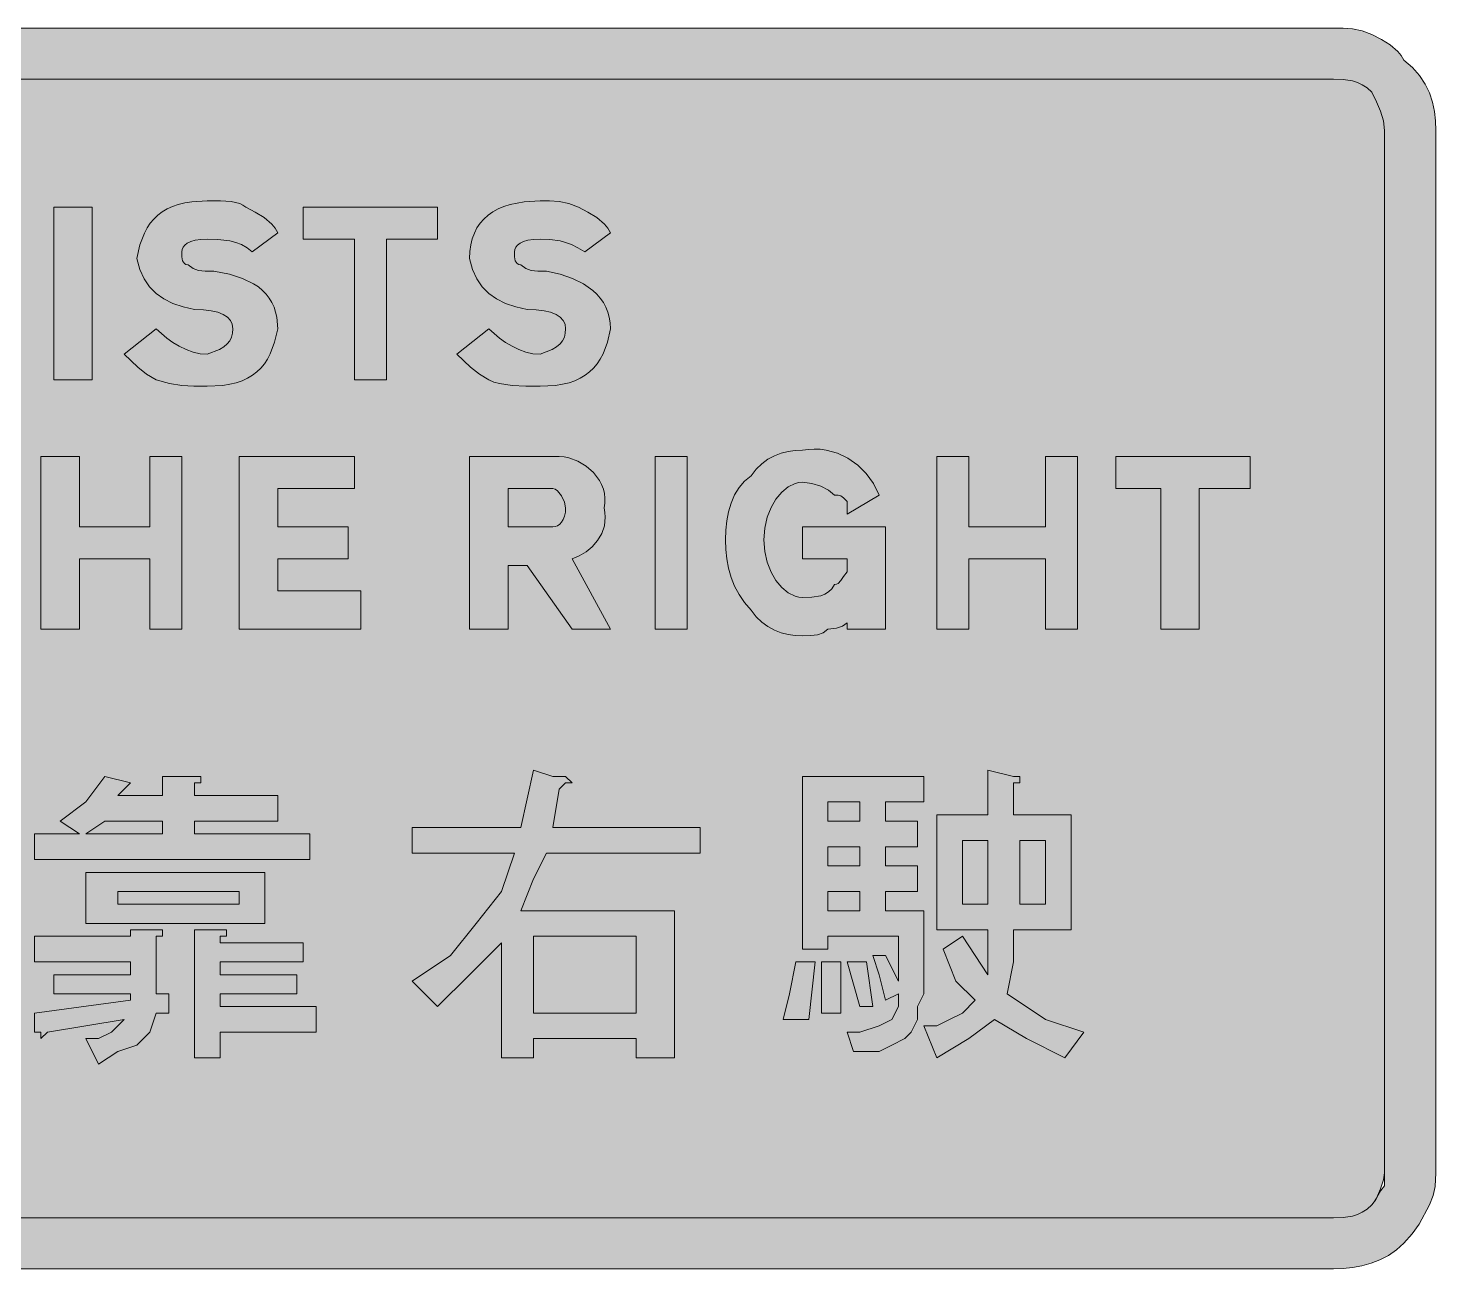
# Model space of a CAD drawing. Header units: metres. Extents: x 12 to 556, y 19 to 252.
# Drawn here: x 291.8 to 555.8, y 19 to 251.8 of the extents above; entities that cross this region are included whole.
import ezdxf

# ---------------------------------------------------------------- set-up
doc = ezdxf.new("R2010")
doc.units = ezdxf.units.M
doc.layers.add('FILL_BLACK_000000', color=7, linetype='Continuous', true_color=0x000000)
doc.layers.add('FILL_WHITE_FFFFFF', color=7, linetype='Continuous', true_color=0xffffff)

msp = doc.modelspace()

# ---------------------------------------------------------------- hatches: boundary and pattern name
at = {"layer": 'FILL_BLACK_000000', "true_color": 0x000000}
h = msp.add_hatch(color=7, dxfattribs=at)
h.dxf.hatch_style = 1
h.paths.add_polyline_path([(540.15, 251.61), (541.95, 251.25), (543.75, 250.56), (545.53, 249.64), (547.2, 248.61), (548.64, 247.35), (549.25, 246.61), (549.75, 245.76), (551.39, 244.36), (552.71, 242.85), (553.76, 241.27), (554.55, 239.61), (555.12, 237.9), (555.49, 236.14), (555.69, 234.36), (555.75, 232.56), (555.75, 36.96), (555.6, 34.41), (555.24, 32.74), (554.55, 30.96), (552.6, 27.36), (551.34, 25.56), (549.75, 23.76), (548.35, 22.52), (546.84, 21.49), (545.26, 20.66), (543.6, 20.01), (541.89, 19.53), (540.13, 19.2), (538.35, 19.02), (536.55, 18.96), (30.15, 18.96), (27.6, 19.11), (25.93, 19.47), (24.15, 20.16), (16.95, 23.76), (15.71, 25.56), (14.68, 27.34), (13.85, 29.1), (13.2, 30.81), (12.72, 32.47), (12.39, 34.05), (12.21, 35.56), (12.15, 36.96), (12.15, 232.56), (12.17, 234.36), (12.3, 236.16), (12.66, 237.96), (13.35, 239.76), (15.15, 243.21), (16.05, 244.65), (16.95, 245.76), (18.75, 247.35), (20.55, 248.61), (24.15, 250.56), (25.93, 251.25), (27.6, 251.61), (30.15, 251.76), (536.55, 251.76), (538.35, 251.74), (540.15, 251.61)])
h.paths.add_polyline_path([(29.04, 242.12), (27.6, 241.86), (26.79, 241.57), (25.93, 241.15), (25.05, 240.55), (24.15, 239.76), (23.44, 238.86), (22.95, 237.96), (22.46, 237.06), (21.75, 236.16), (21.75, 232.56), (21.75, 36.96), (21.79, 35.68), (22.05, 33.96), (22.34, 33.07), (22.76, 32.23), (23.36, 31.51), (24.15, 30.96), (25.05, 30.25), (25.95, 29.76), (26.85, 29.27), (27.75, 28.56), (30.15, 28.56), (536.55, 28.56), (538.35, 28.6), (540.15, 28.86), (541.05, 29.15), (541.95, 29.57), (542.85, 30.17), (543.75, 30.96), (544.46, 31.86), (544.95, 32.76), (545.44, 33.66), (546.15, 34.56), (546.15, 36.96), (546.15, 232.56), (545.94, 234.36), (545.4, 236.16), (544.63, 237.96), (543.75, 239.76), (542.85, 240.55), (541.95, 241.15), (541.05, 241.57), (540.15, 241.86), (538.35, 242.12), (536.55, 242.16), (30.15, 242.16), (29.04, 242.12)], flags=16)
h = msp.add_hatch(color=7, dxfattribs=at)
h.dxf.hatch_style = 1
h.paths.add_polyline_path([(320.57, 208.88), (320.7, 208.11), (321.06, 207.57), (321.35, 207.41), (321.75, 207.36), (322.67, 206.67), (323.7, 206.31), (324.96, 206.18), (326.55, 206.16), (329.48, 205.6), (331.97, 204.81), (334.04, 203.8), (334.92, 203.21), (335.7, 202.56), (336.38, 201.86), (336.97, 201.1), (337.46, 200.28), (337.86, 199.41), (338.16, 198.48), (338.38, 197.5), (338.55, 195.36), (337.98, 192.83), (337.16, 190.63), (336.65, 189.66), (336.06, 188.78), (335.4, 187.98), (334.65, 187.26), (333.82, 186.63), (332.9, 186.08), (331.89, 185.61), (330.79, 185.23), (329.58, 184.94), (328.28, 184.73), (325.35, 184.56), (322.84, 184.58), (320.55, 184.71), (318.26, 185.07), (315.75, 185.76), (313.97, 186.85), (312.3, 188.16), (309.75, 190.56), (315.75, 195.36), (317.76, 193.6), (318.89, 192.79), (320.1, 192.06), (321.36, 191.45), (322.67, 190.97), (324, 190.67), (325.35, 190.56), (327.62, 191.48), (328.45, 191.97), (329.1, 192.51), (329.58, 193.1), (329.91, 193.77), (330.09, 194.51), (330.15, 195.36), (330.04, 196.2), (329.7, 196.93), (329.14, 197.55), (328.35, 198.06), (327.34, 198.45), (326.1, 198.73), (324.64, 198.9), (322.95, 198.96), (320.81, 199.47), (318.9, 200.12), (317.21, 200.94), (315.75, 201.96), (314.51, 203.2), (313.5, 204.7), (312.71, 206.47), (312.15, 208.56), (312.72, 211.09), (313.54, 213.28), (314.05, 214.26), (314.64, 215.14), (315.3, 215.94), (316.05, 216.66), (316.88, 217.29), (317.8, 217.84), (318.81, 218.31), (319.91, 218.68), (321.12, 218.98), (322.42, 219.19), (325.35, 219.36), (327.82, 219.34), (329.85, 219.21), (331.42, 218.85), (332.04, 218.56), (332.55, 218.16), (334.33, 217.24), (336, 216.21), (337.44, 214.95), (338.05, 214.21), (338.55, 213.36), (333.75, 209.76), (332.8, 210.55), (331.76, 211.15), (330.67, 211.57), (329.55, 211.86), (327.34, 212.12), (325.35, 212.16), (324.11, 212.11), (323.08, 211.95), (322.25, 211.72), (321.6, 211.41), (321.12, 211.05), (320.79, 210.64), (320.61, 210.21), (320.55, 209.76), (320.57, 208.88)])
h = msp.add_hatch(color=7, dxfattribs=at)
h.dxf.hatch_style = 1
h.paths.add_polyline_path([(382.97, 208.88), (383.1, 208.11), (383.46, 207.57), (383.75, 207.41), (384.15, 207.36), (385.07, 206.67), (386.1, 206.31), (387.36, 206.18), (388.95, 206.16), (391.53, 205.6), (393.86, 204.81), (395.91, 203.8), (397.65, 202.56), (398.39, 201.86), (399.05, 201.1), (399.62, 200.28), (400.09, 199.41), (400.46, 198.48), (400.73, 197.5), (400.89, 196.46), (400.95, 195.36), (400.38, 192.83), (399.56, 190.63), (399.05, 189.66), (398.46, 188.78), (397.8, 187.98), (397.05, 187.26), (396.22, 186.63), (395.3, 186.08), (394.29, 185.61), (393.19, 185.23), (391.98, 184.94), (390.68, 184.73), (387.75, 184.56), (385.07, 184.58), (382.5, 184.71), (380.16, 185.07), (379.1, 185.36), (378.15, 185.76), (376.37, 186.85), (374.7, 188.16), (372.15, 190.56), (378.15, 195.36), (380.16, 193.6), (381.29, 192.79), (382.5, 192.06), (383.76, 191.45), (385.07, 190.97), (386.4, 190.67), (387.75, 190.56), (390.02, 191.48), (390.85, 191.97), (391.5, 192.51), (391.98, 193.1), (392.31, 193.77), (392.49, 194.51), (392.55, 195.36), (392.44, 196.2), (392.1, 196.93), (391.54, 197.55), (390.75, 198.06), (389.74, 198.45), (388.5, 198.73), (387.04, 198.9), (385.35, 198.96), (383.21, 199.47), (381.3, 200.12), (379.61, 200.94), (378.15, 201.96), (376.91, 203.2), (375.9, 204.7), (375.11, 206.47), (374.55, 208.56), (374.61, 209.87), (374.77, 211.09), (375.05, 212.23), (375.43, 213.28), (375.92, 214.26), (376.51, 215.14), (377.21, 215.94), (378, 216.66), (378.89, 217.29), (379.88, 217.84), (380.97, 218.31), (382.14, 218.68), (384.77, 219.19), (387.75, 219.36), (389.55, 219.34), (391.35, 219.21), (393.15, 218.85), (394.95, 218.16), (396.73, 217.24), (398.4, 216.21), (399.84, 214.95), (400.45, 214.21), (400.95, 213.36), (396.15, 209.76), (394.85, 210.55), (393.66, 211.15), (392.54, 211.57), (391.5, 211.86), (389.57, 212.12), (387.75, 212.16), (386.51, 212.11), (385.48, 211.95), (384.65, 211.72), (384, 211.41), (383.52, 211.05), (383.19, 210.64), (383.01, 210.21), (382.95, 209.76), (382.97, 208.88)])
h = msp.add_hatch(color=7, dxfattribs=at)
h.dxf.hatch_style = 1
h.paths.add_polyline_path([(296.55, 185.76), (296.55, 218.16), (303.75, 218.16), (303.75, 185.76), (296.55, 185.76)])
h = msp.add_hatch(color=7, dxfattribs=at)
h.dxf.hatch_style = 1
h.paths.add_polyline_path([(358.95, 185.76), (352.95, 185.76), (352.95, 212.16), (343.35, 212.16), (343.35, 218.16), (368.55, 218.16), (368.55, 212.16), (358.95, 212.16), (358.95, 185.76)])
h = msp.add_hatch(color=7, dxfattribs=at)
h.dxf.hatch_style = 1
h.paths.add_polyline_path([(422.61, 157.56), (422.79, 159.32), (423.12, 161.03), (423.6, 162.66), (424.25, 164.17), (425.08, 165.55), (426.11, 166.75), (427.35, 167.76), (428.3, 169), (429.36, 170.03), (430.49, 170.86), (431.7, 171.51), (432.96, 171.99), (434.27, 172.32), (435.6, 172.5), (436.95, 172.56), (438.07, 172.73), (439.19, 172.79), (440.3, 172.74), (441.39, 172.6), (443.51, 172.01), (445.5, 171.06), (447.32, 169.77), (448.93, 168.17), (450.29, 166.29), (451.35, 164.16), (445.35, 160.56), (445.35, 162.96), (444.64, 163.65), (444.15, 164.01), (443.66, 164.14), (442.95, 164.16), (441.84, 165.04), (440.4, 165.81), (438.73, 166.35), (436.95, 166.56), (436.28, 166.5), (435.61, 166.34), (434.31, 165.72), (433.09, 164.72), (432, 163.41), (431.08, 161.81), (430.37, 159.98), (429.91, 157.95), (429.75, 155.76), (429.91, 153.57), (430.37, 151.54), (431.08, 149.71), (432, 148.11), (433.09, 146.8), (434.31, 145.8), (435.61, 145.18), (436.28, 145.02), (436.95, 144.96), (438.73, 145), (440.4, 145.26), (441.16, 145.55), (441.84, 145.97), (442.45, 146.57), (442.95, 147.36), (443.35, 147.41), (443.66, 147.57), (444.15, 148.11), (444.64, 148.88), (445.35, 149.76), (445.35, 152.16), (436.95, 152.16), (436.95, 158.16), (452.55, 158.16), (452.55, 138.96), (445.35, 138.96), (445.35, 140.16), (444.45, 139.56), (443.32, 139.15), (441.75, 138.96), (440.83, 138.27), (439.8, 137.91), (438.54, 137.78), (436.95, 137.76), (435.6, 137.82), (434.27, 138), (432.96, 138.33), (431.7, 138.81), (430.49, 139.46), (429.36, 140.29), (428.3, 141.32), (427.35, 142.56), (426.11, 143.96), (425.08, 145.47), (424.25, 147.05), (423.6, 148.71), (423.12, 150.42), (422.79, 152.18), (422.61, 153.96), (422.55, 155.76), (422.61, 157.56)])
h = msp.add_hatch(color=7, dxfattribs=at)
h.dxf.hatch_style = 1
h.paths.add_polyline_path([(307.35, 158.16), (314.55, 158.16), (314.55, 171.36), (320.55, 171.36), (320.55, 138.96), (314.55, 138.96), (314.55, 152.16), (307.35, 152.16), (301.35, 152.16), (301.35, 138.96), (294.15, 138.96), (294.15, 171.36), (301.35, 171.36), (301.35, 158.16), (307.35, 158.16)])
h = msp.add_hatch(color=7, dxfattribs=at)
h.dxf.hatch_style = 1
h.paths.add_polyline_path([(338.55, 146.16), (354.15, 146.16), (354.15, 138.96), (331.35, 138.96), (331.35, 171.36), (352.95, 171.36), (352.95, 165.36), (338.55, 165.36), (338.55, 158.16), (351.75, 158.16), (351.75, 152.16), (338.55, 152.16), (338.55, 146.16)])
h = msp.add_hatch(color=7, dxfattribs=at)
h.dxf.hatch_style = 1
h.paths.add_polyline_path([(393.75, 138.96), (385.35, 150.96), (381.75, 150.96), (381.75, 138.96), (374.55, 138.96), (374.55, 171.36), (391.35, 171.36), (392.25, 171.3), (393.14, 171.14), (394.86, 170.53), (396.43, 169.59), (397.8, 168.36), (398.89, 166.91), (399.3, 166.11), (399.62, 165.28), (399.83, 164.43), (399.93, 163.55), (399.91, 162.66), (399.75, 161.76), (399.92, 160.87), (399.98, 160.02), (399.82, 158.4), (399.33, 156.93), (398.55, 155.61), (397.55, 154.46), (396.37, 153.49), (395.09, 152.72), (393.75, 152.16), (400.95, 138.96), (393.75, 138.96)])
h.paths.add_polyline_path([(390.6, 158.22), (391.03, 158.38), (391.44, 158.67), (391.8, 159.06), (392.11, 159.57), (392.34, 160.18), (392.5, 160.92), (392.55, 161.76), (392.34, 162.83), (391.8, 164.01), (391.03, 164.97), (390.6, 165.25), (390.15, 165.36), (381.75, 165.36), (381.75, 158.16), (390.15, 158.16), (390.6, 158.22)], flags=16)
h = msp.add_hatch(color=7, dxfattribs=at)
h.dxf.hatch_style = 1
h.paths.add_polyline_path([(409.35, 138.96), (409.35, 171.36), (415.35, 171.36), (415.35, 138.96), (409.35, 138.96)])
h = msp.add_hatch(color=7, dxfattribs=at)
h.dxf.hatch_style = 1
h.paths.add_polyline_path([(475.35, 158.16), (482.55, 158.16), (482.55, 171.36), (488.55, 171.36), (488.55, 138.96), (482.55, 138.96), (482.55, 152.16), (475.35, 152.16), (468.15, 152.16), (468.15, 138.96), (462.15, 138.96), (462.15, 171.36), (468.15, 171.36), (468.15, 158.16), (475.35, 158.16)])
h = msp.add_hatch(color=7, dxfattribs=at)
h.dxf.hatch_style = 1
h.paths.add_polyline_path([(511.35, 138.96), (504.15, 138.96), (504.15, 165.36), (495.75, 165.36), (495.75, 171.36), (520.95, 171.36), (520.95, 165.36), (511.35, 165.36), (511.35, 138.96)])
h = msp.add_hatch(color=7, dxfattribs=at)
h.dxf.hatch_style = 1
h.paths.add_polyline_path([(316.95, 107.76), (316.95, 111.36), (321.75, 111.36), (322.95, 111.36), (324.15, 111.36), (324.15, 110.16), (322.95, 110.16), (322.95, 107.76), (338.55, 107.76), (338.55, 102.96), (322.95, 102.96), (322.95, 100.56), (344.55, 100.56), (344.55, 95.76), (292.95, 95.76), (292.95, 100.56), (301.35, 100.56), (297.75, 102.96), (302.55, 106.56), (306.15, 111.36), (310.95, 110.16), (308.55, 107.76), (316.95, 107.76)])
h.paths.add_polyline_path([(316.95, 100.56), (316.95, 102.96), (306.15, 102.96), (302.55, 100.56), (316.95, 100.56)], flags=16)
h = msp.add_hatch(color=7, dxfattribs=at)
h.dxf.hatch_style = 1
h.paths.add_polyline_path([(386.55, 112.56), (390.15, 111.36), (392.55, 111.36), (393.75, 110.16), (392.55, 110.16), (391.35, 108.96), (390.15, 101.76), (417.75, 101.76), (417.75, 96.96), (388.95, 96.96), (386.55, 92.16), (384.15, 86.16), (412.95, 86.16), (412.95, 58.56), (405.75, 58.56), (405.75, 62.16), (386.55, 62.16), (386.55, 58.56), (380.55, 58.56), (380.55, 80.16), (374.55, 74.16), (368.55, 68.16), (363.75, 72.96), (370.95, 77.76), (375.75, 83.76), (380.55, 89.76), (382.95, 96.96), (363.75, 96.96), (363.75, 101.76), (384.15, 101.76), (386.55, 112.56)])
h.paths.add_polyline_path([(405.75, 81.36), (386.55, 81.36), (386.55, 66.96), (405.75, 66.96), (405.75, 81.36)], flags=16)
h = msp.add_hatch(color=7, dxfattribs=at)
h.dxf.hatch_style = 1
h.paths.add_polyline_path([(452.55, 102.96), (458.55, 102.96), (458.55, 98.16), (452.55, 98.16), (452.55, 94.56), (458.55, 94.56), (458.55, 89.76), (452.55, 89.76), (452.55, 86.16), (459.75, 86.16), (459.75, 74.16), (459.75, 70.56), (458.55, 68.16), (458.55, 65.76), (457.35, 63.36), (456.15, 62.16), (453.75, 60.96), (451.35, 59.76), (448.95, 59.76), (446.55, 59.76), (445.35, 63.36), (447.75, 63.36), (451.35, 64.56), (453.75, 65.76), (454.95, 68.16), (454.95, 70.56), (452.55, 69.36), (451.35, 74.16), (450.15, 77.76), (452.55, 77.76), (454.95, 72.96), (454.95, 81.36), (441.75, 81.36), (441.75, 78.96), (436.95, 78.96), (436.95, 111.36), (459.75, 111.36), (459.75, 106.56), (452.55, 106.56), (452.55, 102.96)])
h.paths.add_polyline_path([(441.75, 102.96), (447.75, 102.96), (447.75, 106.56), (441.75, 106.56), (441.75, 102.96)], flags=16)
h.paths.add_polyline_path([(441.75, 98.16), (441.75, 94.56), (447.75, 94.56), (447.75, 98.16), (441.75, 98.16)], flags=16)
h.paths.add_polyline_path([(447.75, 89.76), (441.75, 89.76), (441.75, 86.16), (447.75, 86.16), (447.75, 89.76)], flags=16)
h = msp.add_hatch(color=7, dxfattribs=at)
h.dxf.hatch_style = 1
h.paths.add_polyline_path([(477.75, 110.16), (476.55, 110.16), (476.55, 104.16), (487.35, 104.16), (487.35, 82.56), (476.55, 82.56), (476.55, 76.56), (475.35, 70.56), (482.55, 65.76), (489.75, 63.36), (486.15, 58.56), (478.95, 62.16), (472.95, 65.76), (468.15, 62.16), (462.15, 58.56), (459.75, 64.56), (462.15, 64.56), (464.55, 65.76), (466.95, 66.96), (469.35, 69.36), (465.75, 72.96), (463.35, 78.96), (466.95, 81.36), (469.35, 77.76), (471.75, 74.16), (471.75, 82.56), (462.15, 82.56), (462.15, 104.16), (471.75, 104.16), (471.75, 112.56), (476.55, 111.36), (477.75, 111.36), (477.75, 110.16)])
h.paths.add_polyline_path([(466.95, 99.36), (466.95, 87.36), (471.75, 87.36), (471.75, 99.36), (466.95, 99.36)], flags=16)
h.paths.add_polyline_path([(482.55, 99.36), (477.75, 99.36), (477.75, 87.36), (482.55, 87.36), (482.55, 99.36)], flags=16)
h = msp.add_hatch(color=7, dxfattribs=at)
h.dxf.hatch_style = 1
h.paths.add_polyline_path([(336.15, 83.76), (302.55, 83.76), (302.55, 93.36), (336.15, 93.36), (336.15, 83.76)])
h.paths.add_polyline_path([(331.35, 89.76), (308.55, 89.76), (308.55, 87.36), (331.35, 87.36), (331.35, 89.76)], flags=16)
h = msp.add_hatch(color=7, dxfattribs=at)
h.dxf.hatch_style = 1
h.paths.add_polyline_path([(314.55, 82.56), (315.75, 82.56), (316.95, 82.56), (316.95, 81.36), (315.75, 81.36), (315.75, 70.56), (318.15, 70.56), (318.15, 66.96), (315.75, 66.96), (314.55, 63.36), (312.15, 60.96), (308.55, 59.76), (304.95, 57.36), (302.55, 62.16), (304.95, 62.16), (307.35, 63.36), (308.55, 64.56), (309.75, 65.76), (295.35, 63.36), (294.15, 62.16), (294.15, 63.36), (292.95, 63.36), (292.95, 66.96), (310.95, 69.36), (310.95, 70.56), (296.55, 70.56), (296.55, 74.16), (310.95, 74.16), (310.95, 76.56), (292.95, 76.56), (292.95, 81.36), (310.95, 81.36), (310.95, 82.56), (314.55, 82.56)])
h = msp.add_hatch(color=7, dxfattribs=at)
h.dxf.hatch_style = 1
h.paths.add_polyline_path([(326.55, 82.56), (327.75, 82.56), (328.95, 82.56), (328.95, 81.36), (327.75, 81.36), (327.75, 80.16), (343.35, 80.16), (343.35, 76.56), (327.75, 76.56), (327.75, 74.16), (342.15, 74.16), (342.15, 70.56), (327.75, 70.56), (327.75, 68.16), (345.75, 68.16), (345.75, 63.36), (327.75, 63.36), (327.75, 58.56), (322.95, 58.56), (322.95, 82.56), (326.55, 82.56)])
h = msp.add_hatch(color=7, dxfattribs=at)
h.dxf.hatch_style = 1
h.paths.add_polyline_path([(438.15, 65.76), (433.35, 65.76), (434.55, 70.56), (435.75, 76.56), (439.35, 76.56), (438.15, 65.76)])
h = msp.add_hatch(color=7, dxfattribs=at)
h.dxf.hatch_style = 1
h.paths.add_polyline_path([(444.15, 66.96), (440.55, 66.96), (440.55, 71.76), (440.55, 76.56), (444.15, 76.56), (444.15, 66.96)])
h = msp.add_hatch(color=7, dxfattribs=at)
h.dxf.hatch_style = 1
h.paths.add_polyline_path([(450.15, 68.16), (447.75, 68.16), (445.35, 76.56), (448.95, 76.56), (450.15, 68.16)])
at = {"layer": 'FILL_WHITE_FFFFFF', "true_color": 0xffffff}
h = msp.add_hatch(color=7, dxfattribs=at)
h.dxf.hatch_style = 1
h.paths.add_polyline_path([(536.55, 242.16), (538.35, 242.12), (540.15, 241.86), (541.05, 241.57), (541.95, 241.15), (542.85, 240.55), (543.75, 239.76), (544.63, 237.96), (545.4, 236.16), (545.94, 234.36), (546.15, 232.56), (546.15, 36.96), (545.94, 35.68), (545.4, 33.96), (544.63, 32.23), (544.2, 31.51), (543.75, 30.96), (542.85, 30.17), (541.95, 29.57), (541.05, 29.15), (540.15, 28.86), (538.35, 28.6), (536.55, 28.56), (30.15, 28.56), (27.75, 28.56), (26.85, 29.27), (25.95, 29.76), (25.05, 30.25), (24.15, 30.96), (23.44, 31.86), (22.95, 32.76), (22.46, 33.66), (21.75, 34.56), (21.75, 36.96), (21.75, 232.56), (21.91, 234.7), (22.39, 236.59), (23.14, 238.23), (24.15, 239.61), (25.38, 240.7), (26.81, 241.5), (28.41, 241.99), (30.15, 242.16), (536.55, 242.16)])

# ---------------------------------------------------------------- linework, layer by layer
at = {"layer": 'FILL_BLACK_000000', "lineweight": 0, "true_color": 0x000000}
for points in [[(30.15, 251.76), (536.55, 251.76), (538.35, 251.74), (540.15, 251.61), (541.95, 251.25), (543.75, 250.56), (545.53, 249.64), (547.2, 248.61), (548.64, 247.35), (549.25, 246.61), (549.75, 245.76), (551.39, 244.36), (552.71, 242.85), (553.76, 241.27), (554.55, 239.61), (555.12, 237.9), (555.49, 236.14), (555.69, 234.36), (555.75, 232.56), (555.75, 36.96), (555.6, 34.41), (555.24, 32.74), (554.55, 30.96), (552.6, 27.36), (551.34, 25.56), (549.75, 23.76), (548.35, 22.52), (546.84, 21.49), (545.26, 20.66), (543.6, 20.01), (541.89, 19.53), (540.13, 19.2), (538.35, 19.02), (536.55, 18.96), (30.15, 18.96)], [(30.15, 28.56), (536.55, 28.56), (538.35, 28.6), (540.15, 28.86), (541.05, 29.15), (541.95, 29.57), (542.85, 30.17), (543.75, 30.96), (544.46, 31.86), (544.95, 32.76), (545.44, 33.66), (546.15, 34.56), (546.15, 36.96), (546.15, 232.56), (545.94, 234.36), (545.4, 236.16), (544.63, 237.96), (543.75, 239.76), (542.85, 240.55), (541.95, 241.15), (541.05, 241.57), (540.15, 241.86), (538.35, 242.12), (536.55, 242.16), (30.15, 242.16)]]:
    msp.add_lwpolyline(points, dxfattribs=at)
for points in [[(320.57, 208.88), (320.7, 208.11), (321.06, 207.57), (321.35, 207.41), (321.75, 207.36), (322.67, 206.67), (323.7, 206.31), (324.96, 206.18), (326.55, 206.16), (329.48, 205.6), (331.97, 204.81), (334.04, 203.8), (334.92, 203.21), (335.7, 202.56), (336.38, 201.86), (336.97, 201.1), (337.46, 200.28), (337.86, 199.41), (338.16, 198.48), (338.38, 197.5), (338.55, 195.36), (337.98, 192.83), (337.16, 190.63), (336.65, 189.66), (336.06, 188.78), (335.4, 187.98), (334.65, 187.26), (333.82, 186.63), (332.9, 186.08), (331.89, 185.61), (330.79, 185.23), (329.58, 184.94), (328.28, 184.73), (325.35, 184.56), (322.84, 184.58), (320.55, 184.71), (318.26, 185.07), (315.75, 185.76), (313.97, 186.85), (312.3, 188.16), (309.75, 190.56), (315.75, 195.36), (317.76, 193.6), (318.89, 192.79), (320.1, 192.06), (321.36, 191.45), (322.67, 190.97), (324, 190.67), (325.35, 190.56), (327.62, 191.48), (328.45, 191.97), (329.1, 192.51), (329.58, 193.1), (329.91, 193.77), (330.09, 194.51), (330.15, 195.36), (330.04, 196.2), (329.7, 196.93), (329.14, 197.55), (328.35, 198.06), (327.34, 198.45), (326.1, 198.73), (324.64, 198.9), (322.95, 198.96), (320.81, 199.47), (318.9, 200.12), (317.21, 200.94), (315.75, 201.96), (314.51, 203.2), (313.5, 204.7), (312.71, 206.47), (312.15, 208.56), (312.72, 211.09), (313.54, 213.28), (314.05, 214.26), (314.64, 215.14), (315.3, 215.94), (316.05, 216.66), (316.88, 217.29), (317.8, 217.84), (318.81, 218.31), (319.91, 218.68), (321.12, 218.98), (322.42, 219.19), (325.35, 219.36), (327.82, 219.34), (329.85, 219.21), (331.42, 218.85), (332.04, 218.56), (332.55, 218.16), (334.33, 217.24), (336, 216.21), (337.44, 214.95), (338.05, 214.21), (338.55, 213.36), (333.75, 209.76), (332.8, 210.55), (331.76, 211.15), (330.67, 211.57), (329.55, 211.86), (327.34, 212.12), (325.35, 212.16), (324.11, 212.11), (323.08, 211.95), (322.25, 211.72), (321.6, 211.41), (321.12, 211.05), (320.79, 210.64), (320.61, 210.21), (320.55, 209.76)], [(382.97, 208.88), (383.1, 208.11), (383.46, 207.57), (383.75, 207.41), (384.15, 207.36), (385.07, 206.67), (386.1, 206.31), (387.36, 206.18), (388.95, 206.16), (391.53, 205.6), (393.86, 204.81), (395.91, 203.8), (397.65, 202.56), (398.39, 201.86), (399.05, 201.1), (399.62, 200.28), (400.09, 199.41), (400.46, 198.48), (400.73, 197.5), (400.89, 196.46), (400.95, 195.36), (400.38, 192.83), (399.56, 190.63), (399.05, 189.66), (398.46, 188.78), (397.8, 187.98), (397.05, 187.26), (396.22, 186.63), (395.3, 186.08), (394.29, 185.61), (393.19, 185.23), (391.98, 184.94), (390.68, 184.73), (387.75, 184.56), (385.07, 184.58), (382.5, 184.71), (380.16, 185.07), (379.1, 185.36), (378.15, 185.76), (376.37, 186.85), (374.7, 188.16), (372.15, 190.56), (378.15, 195.36), (380.16, 193.6), (381.29, 192.79), (382.5, 192.06), (383.76, 191.45), (385.07, 190.97), (386.4, 190.67), (387.75, 190.56), (390.02, 191.48), (390.85, 191.97), (391.5, 192.51), (391.98, 193.1), (392.31, 193.77), (392.49, 194.51), (392.55, 195.36), (392.44, 196.2), (392.1, 196.93), (391.54, 197.55), (390.75, 198.06), (389.74, 198.45), (388.5, 198.73), (387.04, 198.9), (385.35, 198.96), (383.21, 199.47), (381.3, 200.12), (379.61, 200.94), (378.15, 201.96), (376.91, 203.2), (375.9, 204.7), (375.11, 206.47), (374.55, 208.56), (374.61, 209.87), (374.77, 211.09), (375.05, 212.23), (375.43, 213.28), (375.92, 214.26), (376.51, 215.14), (377.21, 215.94), (378, 216.66), (378.89, 217.29), (379.88, 217.84), (380.97, 218.31), (382.14, 218.68), (384.77, 219.19), (387.75, 219.36), (389.55, 219.34), (391.35, 219.21), (393.15, 218.85), (394.95, 218.16), (396.73, 217.24), (398.4, 216.21), (399.84, 214.95), (400.45, 214.21), (400.95, 213.36), (396.15, 209.76), (394.85, 210.55), (393.66, 211.15), (392.54, 211.57), (391.5, 211.86), (389.57, 212.12), (387.75, 212.16), (386.51, 212.11), (385.48, 211.95), (384.65, 211.72), (384, 211.41), (383.52, 211.05), (383.19, 210.64), (383.01, 210.21), (382.95, 209.76)], [(296.55, 185.76), (296.55, 218.16), (303.75, 218.16), (303.75, 185.76)], [(358.95, 185.76), (352.95, 185.76), (352.95, 212.16), (343.35, 212.16), (343.35, 218.16), (368.55, 218.16), (368.55, 212.16), (358.95, 212.16)], [(422.61, 157.56), (422.79, 159.32), (423.12, 161.03), (423.6, 162.66), (424.25, 164.17), (425.08, 165.55), (426.11, 166.75), (427.35, 167.76), (428.3, 169), (429.36, 170.03), (430.49, 170.86), (431.7, 171.51), (432.96, 171.99), (434.27, 172.32), (435.6, 172.5), (436.95, 172.56), (438.07, 172.73), (439.19, 172.79), (440.3, 172.74), (441.39, 172.6), (443.51, 172.01), (445.5, 171.06), (447.32, 169.77), (448.93, 168.17), (450.29, 166.29), (451.35, 164.16), (445.35, 160.56), (445.35, 162.96), (444.64, 163.65), (444.15, 164.01), (443.66, 164.14), (442.95, 164.16), (441.84, 165.04), (440.4, 165.81), (438.73, 166.35), (436.95, 166.56), (436.28, 166.5), (435.61, 166.34), (434.31, 165.72), (433.09, 164.72), (432, 163.41), (431.08, 161.81), (430.37, 159.98), (429.91, 157.95), (429.75, 155.76), (429.91, 153.57), (430.37, 151.54), (431.08, 149.71), (432, 148.11), (433.09, 146.8), (434.31, 145.8), (435.61, 145.18), (436.28, 145.02), (436.95, 144.96), (438.73, 145), (440.4, 145.26), (441.16, 145.55), (441.84, 145.97), (442.45, 146.57), (442.95, 147.36), (443.35, 147.41), (443.66, 147.57), (444.15, 148.11), (444.64, 148.88), (445.35, 149.76), (445.35, 152.16), (436.95, 152.16), (436.95, 158.16), (452.55, 158.16), (452.55, 138.96), (445.35, 138.96), (445.35, 140.16), (444.45, 139.56), (443.32, 139.15), (441.75, 138.96), (440.83, 138.27), (439.8, 137.91), (438.54, 137.78), (436.95, 137.76), (435.6, 137.82), (434.27, 138), (432.96, 138.33), (431.7, 138.81), (430.49, 139.46), (429.36, 140.29), (428.3, 141.32), (427.35, 142.56), (426.11, 143.96), (425.08, 145.47), (424.25, 147.05), (423.6, 148.71), (423.12, 150.42), (422.79, 152.18), (422.61, 153.96), (422.55, 155.76)], [(307.35, 158.16), (314.55, 158.16), (314.55, 171.36), (320.55, 171.36), (320.55, 138.96), (314.55, 138.96), (314.55, 152.16), (307.35, 152.16), (301.35, 152.16), (301.35, 138.96), (294.15, 138.96), (294.15, 171.36), (301.35, 171.36), (301.35, 158.16)], [(338.55, 146.16), (354.15, 146.16), (354.15, 138.96), (331.35, 138.96), (331.35, 171.36), (352.95, 171.36), (352.95, 165.36), (338.55, 165.36), (338.55, 158.16), (351.75, 158.16), (351.75, 152.16), (338.55, 152.16)], [(393.75, 138.96), (385.35, 150.96), (381.75, 150.96), (381.75, 138.96), (374.55, 138.96), (374.55, 171.36), (391.35, 171.36), (392.25, 171.3), (393.14, 171.14), (394.86, 170.53), (396.43, 169.59), (397.8, 168.36), (398.89, 166.91), (399.3, 166.11), (399.62, 165.28), (399.83, 164.43), (399.93, 163.55), (399.91, 162.66), (399.75, 161.76), (399.92, 160.87), (399.98, 160.02), (399.82, 158.4), (399.33, 156.93), (398.55, 155.61), (397.55, 154.46), (396.37, 153.49), (395.09, 152.72), (393.75, 152.16), (400.95, 138.96)], [(409.35, 138.96), (409.35, 171.36), (415.35, 171.36), (415.35, 138.96)], [(475.35, 158.16), (482.55, 158.16), (482.55, 171.36), (488.55, 171.36), (488.55, 138.96), (482.55, 138.96), (482.55, 152.16), (475.35, 152.16), (468.15, 152.16), (468.15, 138.96), (462.15, 138.96), (462.15, 171.36), (468.15, 171.36), (468.15, 158.16)], [(511.35, 138.96), (504.15, 138.96), (504.15, 165.36), (495.75, 165.36), (495.75, 171.36), (520.95, 171.36), (520.95, 165.36), (511.35, 165.36)], [(390.6, 158.22), (391.03, 158.38), (391.44, 158.67), (391.8, 159.06), (392.11, 159.57), (392.34, 160.18), (392.5, 160.92), (392.55, 161.76), (392.34, 162.83), (391.8, 164.01), (391.03, 164.97), (390.6, 165.25), (390.15, 165.36), (381.75, 165.36), (381.75, 158.16), (390.15, 158.16)], [(316.95, 107.76), (316.95, 111.36), (321.75, 111.36), (322.95, 111.36), (324.15, 111.36), (324.15, 110.16), (322.95, 110.16), (322.95, 107.76), (338.55, 107.76), (338.55, 102.96), (322.95, 102.96), (322.95, 100.56), (344.55, 100.56), (344.55, 95.76), (292.95, 95.76), (292.95, 100.56), (301.35, 100.56), (297.75, 102.96), (302.55, 106.56), (306.15, 111.36), (310.95, 110.16), (308.55, 107.76)], [(386.55, 112.56), (390.15, 111.36), (392.55, 111.36), (393.75, 110.16), (392.55, 110.16), (391.35, 108.96), (390.15, 101.76), (417.75, 101.76), (417.75, 96.96), (388.95, 96.96), (386.55, 92.16), (384.15, 86.16), (412.95, 86.16), (412.95, 58.56), (405.75, 58.56), (405.75, 62.16), (386.55, 62.16), (386.55, 58.56), (380.55, 58.56), (380.55, 80.16), (374.55, 74.16), (368.55, 68.16), (363.75, 72.96), (370.95, 77.76), (375.75, 83.76), (380.55, 89.76), (382.95, 96.96), (363.75, 96.96), (363.75, 101.76), (384.15, 101.76)], [(452.55, 102.96), (458.55, 102.96), (458.55, 98.16), (452.55, 98.16), (452.55, 94.56), (458.55, 94.56), (458.55, 89.76), (452.55, 89.76), (452.55, 86.16), (459.75, 86.16), (459.75, 74.16), (459.75, 70.56), (458.55, 68.16), (458.55, 65.76), (457.35, 63.36), (456.15, 62.16), (453.75, 60.96), (451.35, 59.76), (448.95, 59.76), (446.55, 59.76), (445.35, 63.36), (447.75, 63.36), (451.35, 64.56), (453.75, 65.76), (454.95, 68.16), (454.95, 70.56), (452.55, 69.36), (451.35, 74.16), (450.15, 77.76), (452.55, 77.76), (454.95, 72.96), (454.95, 81.36), (441.75, 81.36), (441.75, 78.96), (436.95, 78.96), (436.95, 111.36), (459.75, 111.36), (459.75, 106.56), (452.55, 106.56)], [(477.75, 110.16), (476.55, 110.16), (476.55, 104.16), (487.35, 104.16), (487.35, 82.56), (476.55, 82.56), (476.55, 76.56), (475.35, 70.56), (482.55, 65.76), (489.75, 63.36), (486.15, 58.56), (478.95, 62.16), (472.95, 65.76), (468.15, 62.16), (462.15, 58.56), (459.75, 64.56), (462.15, 64.56), (464.55, 65.76), (466.95, 66.96), (469.35, 69.36), (465.75, 72.96), (463.35, 78.96), (466.95, 81.36), (469.35, 77.76), (471.75, 74.16), (471.75, 82.56), (462.15, 82.56), (462.15, 104.16), (471.75, 104.16), (471.75, 112.56), (476.55, 111.36), (477.75, 111.36)], [(441.75, 102.96), (447.75, 102.96), (447.75, 106.56), (441.75, 106.56)], [(316.95, 100.56), (316.95, 102.96), (306.15, 102.96), (302.55, 100.56)], [(441.75, 98.16), (441.75, 94.56), (447.75, 94.56), (447.75, 98.16)], [(466.95, 99.36), (466.95, 87.36), (471.75, 87.36), (471.75, 99.36)], [(482.55, 99.36), (477.75, 99.36), (477.75, 87.36), (482.55, 87.36)], [(336.15, 83.76), (302.55, 83.76), (302.55, 93.36), (336.15, 93.36)], [(331.35, 89.76), (308.55, 89.76), (308.55, 87.36), (331.35, 87.36)], [(447.75, 89.76), (441.75, 89.76), (441.75, 86.16), (447.75, 86.16)], [(314.55, 82.56), (315.75, 82.56), (316.95, 82.56), (316.95, 81.36), (315.75, 81.36), (315.75, 70.56), (318.15, 70.56), (318.15, 66.96), (315.75, 66.96), (314.55, 63.36), (312.15, 60.96), (308.55, 59.76), (304.95, 57.36), (302.55, 62.16), (304.95, 62.16), (307.35, 63.36), (308.55, 64.56), (309.75, 65.76), (295.35, 63.36), (294.15, 62.16), (294.15, 63.36), (292.95, 63.36), (292.95, 66.96), (310.95, 69.36), (310.95, 70.56), (296.55, 70.56), (296.55, 74.16), (310.95, 74.16), (310.95, 76.56), (292.95, 76.56), (292.95, 81.36), (310.95, 81.36), (310.95, 82.56)], [(326.55, 82.56), (327.75, 82.56), (328.95, 82.56), (328.95, 81.36), (327.75, 81.36), (327.75, 80.16), (343.35, 80.16), (343.35, 76.56), (327.75, 76.56), (327.75, 74.16), (342.15, 74.16), (342.15, 70.56), (327.75, 70.56), (327.75, 68.16), (345.75, 68.16), (345.75, 63.36), (327.75, 63.36), (327.75, 58.56), (322.95, 58.56), (322.95, 82.56)], [(405.75, 81.36), (386.55, 81.36), (386.55, 66.96), (405.75, 66.96)], [(438.15, 65.76), (433.35, 65.76), (434.55, 70.56), (435.75, 76.56), (439.35, 76.56)], [(444.15, 66.96), (440.55, 66.96), (440.55, 71.76), (440.55, 76.56), (444.15, 76.56)], [(450.15, 68.16), (447.75, 68.16), (445.35, 76.56), (448.95, 76.56)]]:
    msp.add_lwpolyline(points, close=True, dxfattribs=at)
at = {"layer": 'FILL_WHITE_FFFFFF', "lineweight": 0, "true_color": 0xffffff}
msp.add_lwpolyline([(30.15, 242.16), (536.55, 242.16), (538.35, 242.12), (540.15, 241.86), (541.05, 241.57), (541.95, 241.15), (542.85, 240.55), (543.75, 239.76), (544.63, 237.96), (545.4, 236.16), (545.94, 234.36), (546.15, 232.56), (546.15, 36.96), (545.94, 35.68), (545.4, 33.96), (544.63, 32.23), (544.2, 31.51), (543.75, 30.96), (542.85, 30.17), (541.95, 29.57), (541.05, 29.15), (540.15, 28.86), (538.35, 28.6), (536.55, 28.56), (30.15, 28.56)], dxfattribs=at)

doc.saveas('drawing.dxf')
